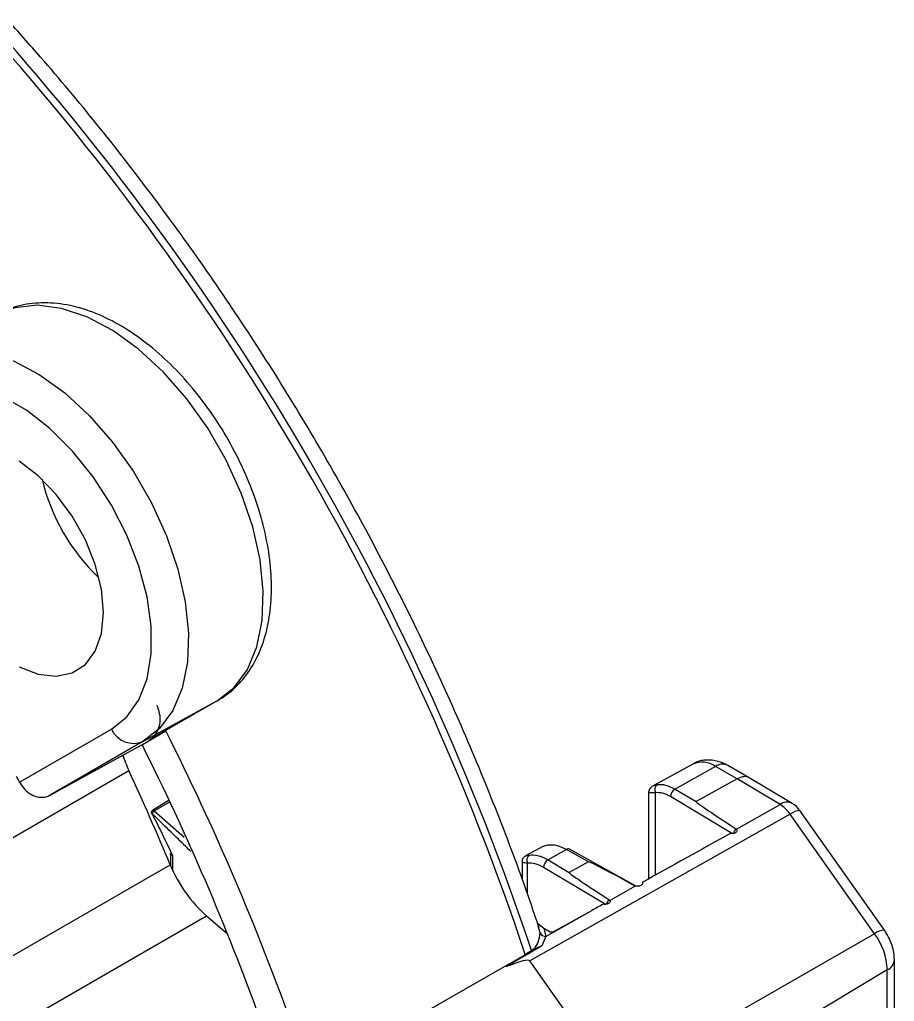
# Model space of a CAD drawing. Extents: x 7 to 135, y 3 to 97.
# Drawn here: x 25.756 to 27.85, y 14.049 to 16.399 of the extents above; entities that cross this region are included whole.
import ezdxf

# ---------------------------------------------------------------- set-up
doc = ezdxf.new("R2010")
doc.units = 0
doc.header["$MEASUREMENT"] = 0
doc.layers.add('OBJECT', color=7, linetype='CONTINUOUS')

msp = doc.modelspace()

# ---------------------------------------------------------------- linework, layer by layer
at = {"layer": 'OBJECT'}
for p, q in [((26.0514, 14.6711), (26.2296, 14.769)), ((26.0665, 14.6748), (26.2296, 14.769)), ((25.7563, 14.5734), (25.9761, 14.7004)), ((26.0501, 14.664), (26.1061, 14.6963)), ((26.1061, 14.6963), (26.0916, 14.6884)), ((26.0514, 14.6711), (25.829, 14.5427)), ((26.0308, 14.6534), (26.0501, 14.664)), ((25.8289, 14.5426), (26.0308, 14.6534)), ((25.829, 14.5427), (26.0308, 14.6534)), ((27.3675, 14.6172), (27.2727, 14.5651)), ((20.5392, 11.4391), (26.0176, 14.6017)), ((27.4216, 14.6114), (27.3248, 14.5574)), ((27.4732, 14.5816), (27.4216, 14.6114)), ((27.5023, 14.5842), (27.4509, 14.6139)), ((27.4732, 14.5816), (27.3755, 14.5272)), ((27.576, 14.5205), (27.4732, 14.5816)), ((27.6053, 14.523), (27.5025, 14.5841)), ((27.2609, 14.5458), (27.2609, 14.3419)), ((27.2728, 14.5648), (27.2831, 14.568)), ((27.2778, 14.3513), (27.2778, 14.5483)), ((27.3248, 14.5574), (27.3755, 14.5272)), ((26.1139, 14.5304), (26.0742, 14.5063)), ((26.0786, 14.505), (26.1156, 14.5269)), ((27.4626, 14.4501), (27.3138, 14.5391)), ((26.0786, 14.505), (26.1503, 14.4423)), ((27.4715, 14.4616), (27.576, 14.5205)), ((27.8257, 14.2199), (27.6236, 14.5061)), ((27.6003, 14.4971), (26.9774, 14.1459)), ((27.8024, 14.2109), (27.6003, 14.4971)), ((27.4702, 14.4625), (27.4715, 14.4616)), ((27.0012, 14.416), (26.9671, 14.3973)), ((27.0648, 14.4125), (27.0208, 14.388)), ((27.1173, 14.3833), (27.0648, 14.4125)), ((27.2283, 14.3261), (27.0719, 14.4133)), ((26.1173, 14.4002), (26.1173, 14.3745)), ((26.1217, 14.3994), (26.1217, 14.3645)), ((26.9586, 14.3836), (26.9586, 14.3411)), ((27.0208, 14.388), (27.0714, 14.3577)), ((27.1173, 14.3833), (27.0714, 14.3577)), ((20.5392, 11.156), (26.1167, 14.3759)), ((26.9713, 14.3068), (26.9713, 14.3797)), ((27.1575, 14.2814), (27.0098, 14.3697)), ((27.1686, 14.2908), (27.2298, 14.3253)), ((27.2298, 14.3253), (27.2265, 14.3266)), ((27.1662, 14.2931), (27.1686, 14.2908)), ((27.0157, 14.2046), (27.126, 14.2668)), ((27.0334, 14.2152), (27.126, 14.2668)), ((25.0208, 13.5713), (26.2036, 14.2541)), ((26.2036, 14.2541), (26.2533, 14.2117)), ((26.9958, 14.2362), (27.0107, 14.2246)), ((27.0019, 14.213), (26.997, 14.2297)), ((27.0107, 14.2246), (27.0157, 14.2046)), ((27.0107, 14.2246), (27.0263, 14.2153)), ((27.0157, 14.2046), (27.006, 14.1817)), ((27.0263, 14.2153), (27.0334, 14.2152)), ((27.8024, 14.2109), (27.1823, 13.8557)), ((26.9836, 14.1714), (26.9665, 14.1613)), ((26.921, 14.1323), (26.9665, 14.1613)), ((27.1823, 13.8557), (26.9774, 14.1459)), ((27.8497, 13.965), (27.8497, 14.1483)), ((27.8328, 14.1243), (27.2172, 13.7563)), ((27.8328, 13.9409), (27.8328, 14.1243))]:
    msp.add_line(p, q, dxfattribs=at)
at = {"layer": 'OBJECT', "flags": 128}
for points in [[(26.2296, 14.769), (26.2698, 14.8005), (26.3015, 14.8438), (26.3241, 14.8976), (26.3369, 14.9604), (26.3394, 15.0306), (26.3318, 15.1062), (26.314, 15.1852), (26.2868, 15.2654), (26.2507, 15.3446), (26.2067, 15.4207), (26.1562, 15.4915), (26.1004, 15.5553), (26.0408, 15.6101), (25.9792, 15.6545), (25.9171, 15.6874), (25.8564, 15.7078), (25.7985, 15.7151), (25.7451, 15.7092), (25.6977, 15.6902)], [(25.5238, 15.5848), (25.5708, 15.6036), (25.6238, 15.6095), (25.6812, 15.6022), (25.7415, 15.582), (25.803, 15.5494), (25.8641, 15.5053), (25.9232, 15.451), (25.9785, 15.3878), (26.0287, 15.3175), (26.0722, 15.242), (26.108, 15.1635), (26.1351, 15.0839), (26.1527, 15.0056), (26.1603, 14.9306), (26.1578, 14.861), (26.1451, 14.7986), (26.1227, 14.7453), (26.0912, 14.7024), (26.0514, 14.6711)], [(25.9761, 14.7004), (26.0129, 14.7298), (26.0415, 14.7705), (26.0611, 14.8213), (26.0711, 14.8807), (26.0711, 14.9468), (26.0611, 15.0177), (26.0415, 15.0911), (26.0129, 15.1649), (25.9761, 15.2368), (25.9322, 15.3046), (25.8826, 15.3663), (25.8288, 15.42), (25.7725, 15.464), (25.7152, 15.4971), (25.6588, 15.5182), (25.605, 15.5266), (25.5554, 15.5222), (25.5116, 15.505)], [(25.957, 14.9796), (25.9521, 15.0354), (25.9373, 15.0944), (25.9136, 15.1537), (25.8819, 15.2107), (25.8437, 15.2626), (25.8009, 15.307), (25.7554, 15.3419)], [(25.7554, 14.8502), (25.8009, 14.8325), (25.8437, 14.8275), (25.8819, 14.8353), (25.9136, 14.8557), (25.9373, 14.8876), (25.9521, 14.9295), (25.957, 14.9796)], [(27.2265, 14.3266), (27.2275, 14.3264), (27.2283, 14.3261)], [(26.4095, 13.8412), (26.4518, 13.8655), (26.5994, 13.9504), (26.9665, 14.1613)]]:
    msp.add_lwpolyline(points, dxfattribs=at)
at = {"layer": 'OBJECT'}
for centre, radius, start, end in [((20.9824, 12.1621), 6.3263, 18.51701, 41.84946), ((20.9656, 12.1525), 6.3282, 18.50825, 41.84763), ((26.2784, 15.4113), 0.4818, 193.5234, 226.1029), ((26.029, 14.725), 0.0584, 204.9599, 292.5214), ((20.5846, 11.9102), 6.1846, 19.56103, 26.7754), ((20.6844, 11.9691), 6.0035, 19.81251, 26.66854), ((26.3104, 14.7377), 0.3228, 197.8984, 204.9111), ((27.3894, 14.5663), 0.0554, 54.4732, 113.272), ((27.4385, 14.5869), 0.0297, 65.3602, 124.6041), ((20.4102, 12.0047), 6.1795, 22.56366, 24.85031), ((20.2116, 11.7161), 6.2376, 27.26323, 27.40819), ((27.292, 14.555), 0.0158, 124.6087, 205.3626), ((27.3365, 14.538), 0.0226, 120.9504, 177.3325), ((27.5928, 14.4963), 0.0295, 65.047, 124.8367), ((27.5746, 14.4714), 0.06, 35.2251, 59.2758), ((26.0731, 14.4986), 0.0000932, 38.2306, 230.2428), ((26.0854, 14.4937), 0.0132, 121.174, 158.0412), ((26.0755, 14.5027), 0.00378, 36.956, 111.4273), ((27.5335, 14.452), 0.0806, 34.0345, 58.1886), ((27.6256, 14.4661), 0.04, 92.7648, 129.1717), ((27.4882, 14.4473), 0.0235, 139.8337, 170.7279), ((27.069, 14.4067), 0.00723, 66.3044, 125.6641), ((26.9857, 14.3864), 0.0158, 124.5862, 205.0913), ((27.0324, 14.3686), 0.0226, 120.9504, 177.3325), ((26.4198, 14.5), 0.3275, 202.2732, 228.6768), ((27.1842, 14.2779), 0.0235, 139.8302, 170.7279), ((27.8276, 14.1799), 0.04, 92.7648, 129.1717), ((27.0154, 14.2197), 0.0151, 206.4783, 271.1197), ((27.6757, 14.1177), 0.1573, 2.4004, 36.3493), ((27.8201, 14.1511), 0.0297, 295.389, 354.6259)]:
    msp.add_arc(centre, radius, start, end, dxfattribs=at)
for centre, major_axis, ratio, start_param, end_param in [((27.4721, 14.5324), (0.0303, 0.0518), 0.573107, 6.27955, 7.054684), ((27.3139, 14.4599), (-0.0472, 0.0847), 0.567218, 5.5066, 6.07175), ((28.0816, 14.0928), (0.7062, -0.4343), 0.012773, 3.134431, 3.673744), ((27.0171, 14.1571), (7.3322, 4.0858), 0.005099, 1.507901, 1.536678), ((27.0098, 14.2844), (-0.0509, 0.0912), 0.567218, 5.5066, 6.065444), ((27.8485, 13.9629), (0.7313, -0.4203), 0.01234, 2.594956, 3.134183), ((27.7776, 13.9234), (0.7062, -0.4343), 0.012773, 3.134431, 3.673638), ((27.0171, 14.1571), (7.3322, 4.0858), 0.005099, 1.549415, 1.553102), ((28.151, 14.7964), (3.5725, 2.063), 0.010286, 1.891118, 1.916325), ((25.744, 13.4393), (1.2335, 0.7064), 0.041677, 0.003959, 0.280811)]:
    msp.add_ellipse(centre, major_axis=major_axis, ratio=ratio, start_param=start_param, end_param=end_param, dxfattribs=at)
for points, knots in [([(26.9993, 14.2259), (26.992, 14.2474), (26.9627, 14.3346), (26.9056, 14.4875), (26.8252, 14.6838), (26.7372, 14.8787), (26.6421, 15.0715), (26.5403, 15.2615), (26.432, 15.4482), (26.3177, 15.6309), (26.1976, 15.809), (26.0723, 15.982), (25.9419, 16.1491), (25.8263, 16.288), (25.7533, 16.3691), (25.7265, 16.3989)], [0, 0, 0, 0, 0.027463, 0.111472, 0.195472, 0.279458, 0.363435, 0.447404, 0.531372, 0.615341, 0.699314, 0.783296, 0.867289, 0.951299, 1, 1, 1, 1]), ([(26.2304, 14.7694), (26.2395, 14.7752), (26.2633, 14.7904), (26.2957, 14.8236), (26.3249, 14.8695), (26.3456, 14.9235), (26.3576, 14.9846), (26.3604, 15.052), (26.3538, 15.124), (26.338, 15.1985), (26.3136, 15.2736), (26.2812, 15.3477), (26.2417, 15.4191), (26.1959, 15.4861), (26.1449, 15.5475), (26.0895, 15.6016), (26.0308, 15.6474), (25.9699, 15.6834), (25.9078, 15.7085), (25.8462, 15.7216), (25.7869, 15.7216), (25.7372, 15.7105), (25.7096, 15.6964), (25.6985, 15.6907)], [0, 0, 0, 0, 0.028301, 0.073737, 0.119477, 0.166451, 0.214973, 0.264679, 0.314937, 0.365217, 0.415362, 0.46538, 0.515334, 0.565308, 0.61537, 0.665608, 0.716113, 0.766948, 0.818072, 0.869044, 0.919058, 0.96733, 1, 1, 1, 1]), ([(26.0665, 14.6748), (26.0699, 14.677), (26.0782, 14.6826), (26.0879, 14.6969), (26.0932, 14.7164), (26.0926, 14.738), (26.0873, 14.7513), (26.0846, 14.758)], [0, 0, 0, 0, 0.146932, 0.359588, 0.573038, 0.786525, 1, 1, 1, 1]), ([(26.0916, 14.6884), (26.0871, 14.6859), (26.077, 14.6804), (26.0703, 14.6768), (26.0665, 14.6748), (26.0665, 14.6748)], [0, 0, 0, 0, 0.4428087, 0.9931895, 1, 1, 1, 1]), ([(27.4509, 14.6139), (27.4434, 14.6176), (27.427, 14.6257), (27.3993, 14.6276), (27.3774, 14.6243), (27.3689, 14.6174), (27.3679, 14.6166)], [0, 0, 0, 0, 0.285264, 0.623651, 0.957835, 1, 1, 1, 1]), ([(25.7563, 14.5734), (25.7601, 14.5674), (25.7677, 14.5554), (25.7842, 14.5431), (25.8021, 14.5369), (25.8176, 14.5375), (25.8259, 14.5413), (25.829, 14.5427)], [0, 0, 0, 0, 0.218046, 0.436091, 0.6542, 0.87179, 1, 1, 1, 1]), ([(27.274, 14.5647), (27.2725, 14.5643), (27.2676, 14.5629), (27.2617, 14.5551), (27.2615, 14.5486), (27.2614, 14.5458)], [0, 0, 0, 0, 0.199489, 0.646529, 1, 1, 1, 1]), ([(27.2778, 14.5483), (27.2727, 14.5485), (27.2624, 14.5488), (27.2619, 14.5468), (27.2616, 14.5458)], [0, 0, 0, 0, 0.491775, 1, 1, 1, 1]), ([(27.2831, 14.568), (27.2893, 14.5683), (27.3023, 14.5688), (27.3171, 14.5613), (27.3248, 14.5574)], [0, 0, 0, 0, 0.480228, 1, 1, 1, 1]), ([(26.0742, 14.5062), (26.0741, 14.5062), (26.0733, 14.5058), (26.0723, 14.5046), (26.0714, 14.5029), (26.0712, 14.5011), (26.0713, 14.4997), (26.0716, 14.4989), (26.0717, 14.4986)], [0, 0, 0, 0, 0.0457527, 0.2949426, 0.5100718, 0.7071084, 0.9007653, 1, 1, 1, 1]), ([(26.0718, 14.4986), (26.0718, 14.4985), (26.072, 14.4984), (26.0727, 14.4985), (26.073, 14.4985)], [0, 0, 0, 0, 0.477881, 1, 1, 1, 1]), ([(26.073, 14.4985), (26.0823, 14.4801), (26.0988, 14.4471), (26.1147, 14.4139), (26.1217, 14.3994)], [0, 0, 0, 0, 0.560402, 1, 1, 1, 1]), ([(26.166, 14.4079), (26.159, 14.4147), (26.1281, 14.4451), (26.0971, 14.4753), (26.0731, 14.4987)], [0, 0, 0, 0, 0.225763, 1, 1, 1, 1]), ([(27.4715, 14.4616), (27.472, 14.4609), (27.4731, 14.4596), (27.4732, 14.4573), (27.4722, 14.4549), (27.47, 14.4527), (27.4665, 14.4512), (27.4623, 14.4506), (27.459, 14.4509), (27.4574, 14.4512), (27.4572, 14.4512)], [0, 0, 0, 0, 0.122913, 0.245225, 0.375709, 0.521601, 0.67394, 0.827037, 0.976112, 1, 1, 1, 1]), ([(27.4682, 14.4521), (27.4682, 14.4521), (27.4682, 14.4521), (27.4674, 14.4517), (27.4659, 14.4512), (27.4643, 14.4509), (27.4633, 14.4509), (27.4631, 14.4509)], [0, 0, 0, 0, 0.1644989, 0.4160604, 0.6627951, 0.929404, 1, 1, 1, 1]), ([(26.1162, 14.4041), (26.1166, 14.4036), (26.1173, 14.4024), (26.1171, 14.401), (26.117, 14.4003)], [0, 0, 0, 0, 0.496284, 1, 1, 1, 1]), ([(27.0193, 14.423), (27.0159, 14.4223), (27.0105, 14.421), (27.0039, 14.4172), (27.0013, 14.4157)], [0, 0, 0, 0, 0.606768, 1, 1, 1, 1]), ([(27.0648, 14.4125), (27.0575, 14.4161), (27.0414, 14.4239), (27.0271, 14.4233), (27.0193, 14.423)], [0, 0, 0, 0, 0.45363, 1, 1, 1, 1]), ([(26.117, 14.4034), (26.117, 14.4034), (26.1173, 14.4029), (26.1184, 14.4015), (26.1201, 14.4002), (26.1216, 14.3994), (26.1217, 14.3994)], [0, 0, 0, 0, 0.0002657, 0.2972763, 0.9333483, 1, 1, 1, 1]), ([(26.1217, 14.3994), (26.1216, 14.3993), (26.1203, 14.3992), (26.1184, 14.3992), (26.1173, 14.3996), (26.1173, 14.4002), (26.1174, 14.4003)], [0, 0, 0, 0, 0.043688, 0.460608, 0.89949, 1, 1, 1, 1]), ([(26.9674, 14.3974), (26.9671, 14.3972), (26.9661, 14.3968), (26.9638, 14.3952), (26.961, 14.3921), (26.9589, 14.388), (26.9589, 14.385), (26.9588, 14.3836)], [0, 0, 0, 0, 0.079534, 0.289953, 0.518773, 0.782592, 1, 1, 1, 1]), ([(26.9713, 14.3797), (26.9674, 14.3802), (26.9601, 14.3812), (26.9592, 14.3829), (26.9589, 14.3836)], [0, 0, 0, 0, 0.537002, 1, 1, 1, 1]), ([(26.9672, 14.3971), (26.9676, 14.3974), (26.9687, 14.3981), (26.9735, 14.3989), (26.9767, 14.3994)], [0, 0, 0, 0, 0.3420586, 1, 1, 1, 1]), ([(26.9767, 14.3994), (26.9829, 14.3996), (26.9966, 14.4001), (27.0122, 14.3923), (27.0208, 14.388)], [0, 0, 0, 0, 0.4545969, 1, 1, 1, 1]), ([(27.2464, 14.3338), (27.2466, 14.3331), (27.2472, 14.3315), (27.2462, 14.3291), (27.2442, 14.3269), (27.2409, 14.3253), (27.2367, 14.3245), (27.2328, 14.3246), (27.2306, 14.3251), (27.2298, 14.3253)], [0, 0, 0, 0, 0.139586, 0.278498, 0.427956, 0.588366, 0.751142, 0.90879, 1, 1, 1, 1]), ([(27.2307, 14.3252), (27.2302, 14.3253), (27.2291, 14.3256), (27.2286, 14.3259), (27.2283, 14.3261)], [0, 0, 0, 0, 0.435617, 1, 1, 1, 1]), ([(27.2419, 14.326), (27.2419, 14.326), (27.242, 14.3261), (27.2416, 14.3258), (27.2405, 14.3254), (27.239, 14.325), (27.2379, 14.3248), (27.2375, 14.3248)], [0, 0, 0, 0, 0.0095353, 0.2850759, 0.5555229, 0.8342544, 1, 1, 1, 1]), ([(27.1686, 14.2908), (27.1689, 14.2901), (27.1696, 14.2886), (27.1689, 14.2862), (27.167, 14.284), (27.164, 14.2823), (27.1599, 14.2813), (27.156, 14.2813), (27.1538, 14.2817), (27.153, 14.2818)], [0, 0, 0, 0, 0.137834, 0.274977, 0.422473, 0.583524, 0.748745, 0.909953, 1, 1, 1, 1]), ([(27.1641, 14.2827), (27.1641, 14.2827), (27.1642, 14.2827), (27.1634, 14.2823), (27.1618, 14.2818), (27.1596, 14.2814), (27.157, 14.2813), (27.1548, 14.2815), (27.1536, 14.2818), (27.1532, 14.2818)], [0, 0, 0, 0, 0.098592, 0.249366, 0.397246, 0.557038, 0.731933, 0.916154, 1, 1, 1, 1]), ([(27.8497, 14.1483), (27.8492, 14.1558), (27.8479, 14.1744), (27.839, 14.1991), (27.8293, 14.2143), (27.8257, 14.2199)], [0, 0, 0, 0, 0.301449, 0.743463, 1, 1, 1, 1]), ([(26.9811, 14.1713), (26.9833, 14.1728), (26.9906, 14.1777), (26.9998, 14.193), (27.0011, 14.2056), (27.0019, 14.213)], [0, 0, 0, 0, 0.149757, 0.500175, 1, 1, 1, 1]), ([(26.9836, 14.1714), (26.9829, 14.1714), (26.9821, 14.1713), (26.9812, 14.1713), (26.9811, 14.1713)], [0, 0, 0, 0, 0.884148, 1, 1, 1, 1]), ([(27.006, 14.1817), (27.0002, 14.1791), (26.9928, 14.1756), (26.9853, 14.1722), (26.9836, 14.1714)], [0, 0, 0, 0, 0.769738, 1, 1, 1, 1])]:
    msp.add_open_spline(points, degree=3, knots=knots, dxfattribs=at)

doc.saveas('drawing.dxf')
